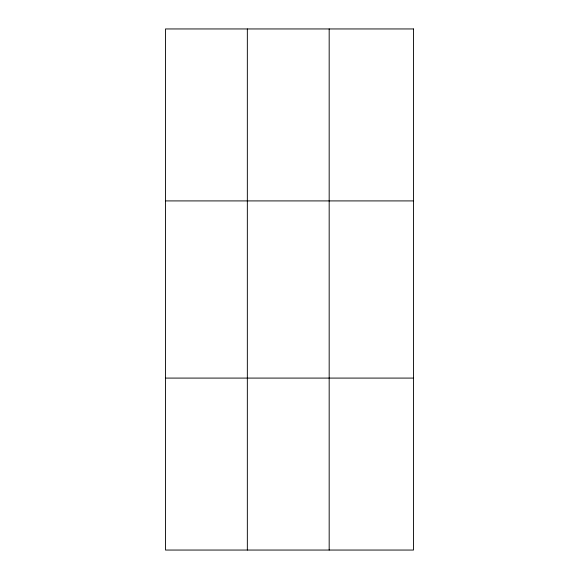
<?xml version="1.0" encoding="UTF-8"?>
<svg xmlns="http://www.w3.org/2000/svg" width="579" height="579" viewBox="0 0 579 579"><rect width="100%" height="100%" fill="white"/><g stroke="black" fill="none" stroke-linecap="round" stroke-linejoin="round"><path stroke-width="0.87" d="M247.342 550.05L247.342 28.95M329.176 550.05L329.176 28.95M165.507 200.913L413.493 200.913M165.507 378.087L413.493 378.087M413.493 28.95L413.493 550.05L165.507 550.05L165.507 28.95L413.493 28.95"/></g></svg>
